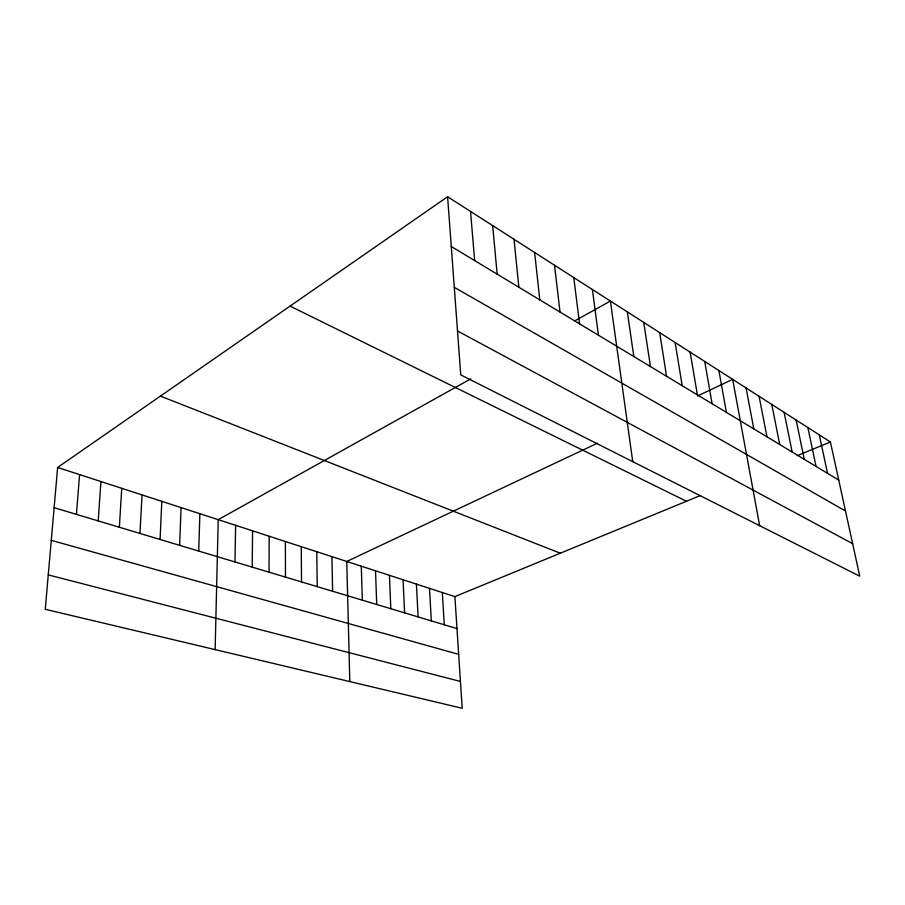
<?xml version="1.0" encoding="UTF-8"?>
<svg xmlns="http://www.w3.org/2000/svg" width="905" height="905" viewBox="0 0 905 905"><rect width="100%" height="100%" fill="white"/><g stroke="black" fill="none" stroke-linecap="round" stroke-linejoin="round"><path stroke-width="1.36" d="M269.034 572.164L269.17 536.235M252.201 567.118L252.586 530.85M234.983 561.948L235.605 525.33M215.141 649.62L218.218 519.674L470.691 378.923M198.727 551.066L199.881 513.712M179.631 545.342L181.079 507.592M160.061 539.459L161.803 501.336M139.97 533.441L142.04 494.899M119.358 527.253L121.756 488.304M98.193 520.895L100.941 481.539M76.45 514.368L79.572 474.593M57.637 467.466L45.25 609.291L462.195 708.264L454.887 596.621L57.637 467.466L447.602 196.736L830.405 441.991L859.75 576.191L460.747 374.885L447.602 196.736M574.641 320.97L610.4 301.037L632.742 461.663M597.481 443.156L346.762 561.473L349.816 681.589M697.484 395.971L732.665 379.365L759.646 525.692M454.887 596.621L700.617 495.431M797.181 455.668L830.405 441.991M48.259 574.879L460.441 681.454M51.268 540.342L458.665 654.36M54.119 507.671L456.98 628.579M160.411 396.107L560.308 553.215M290.053 306.105L686.465 501.257M457.511 330.97L852.646 543.69M454.287 287.338L845.508 511.031M451.267 246.477L838.743 480.103M819.274 434.853L827.543 473.349M807.86 427.545L816.05 466.426M796.14 420.033L804.262 459.31M784.115 412.329L792.158 452.014M771.773 404.422L779.714 444.513M759.091 396.3L766.942 436.81M746.059 387.951L753.797 428.891M718.887 370.541L726.398 412.363M704.724 361.468L712.099 403.743M690.153 352.124L697.37 394.863M675.141 342.509L682.2 385.711M659.677 332.61L666.566 376.288M643.76 322.406L650.457 366.57M627.335 311.886L633.839 356.559M592.39 289.498L598.431 335.201M573.781 277.575L579.551 323.82M554.527 265.244L560.025 312.055M534.617 252.484L539.81 299.86M514.017 239.282L518.859 287.236M492.671 225.605L497.15 274.147M470.543 211.431L474.639 260.572M442.319 592.537L444.287 624.767M429.502 588.363L431.323 620.875M416.413 584.11L418.099 616.905M403.064 579.777L404.603 612.855M389.433 575.342L390.813 608.714M375.507 570.817L376.729 604.495M361.287 566.191L362.339 600.173M331.92 556.643L332.61 591.248M316.761 551.711L317.248 586.644M301.252 546.665L301.535 581.926M285.392 541.518L285.471 577.107"/></g></svg>
